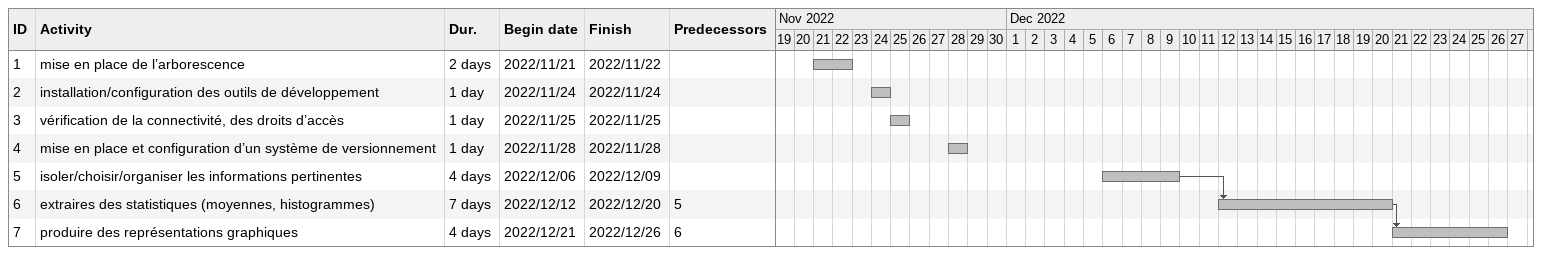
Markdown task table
| ID | Task | Duration | Start | Finish | Predecessors |
|---|---|---|---|---|---|
| 1 | mise en place de l’arborescence | 2d | 2022-11-21 | 2022-11-22 |  |
| 2 | installation/configuration des outils de développement | 1d | 2022-11-24 | 2022-11-24 |  |
| 3 | vérification de la connectivité, des droits d’accès | 1d | 2022-11-25 | 2022-11-25 |  |
| 4 | mise en place et configuration d’un système de versionnement | 1d | 2022-11-28 | 2022-11-28 |  |
| 5 | isoler/choisir/organiser les informations pertinentes | 4d | 2022-12-06 | 2022-12-09 |  |
| 6 | extraires des statistiques (moyennes, histogrammes) | 7d | 2022-12-12 | 2022-12-20 | 5 |
| 7 | produire des représentations graphiques | 4d | 2022-12-21 | 2022-12-26 | 6 |
